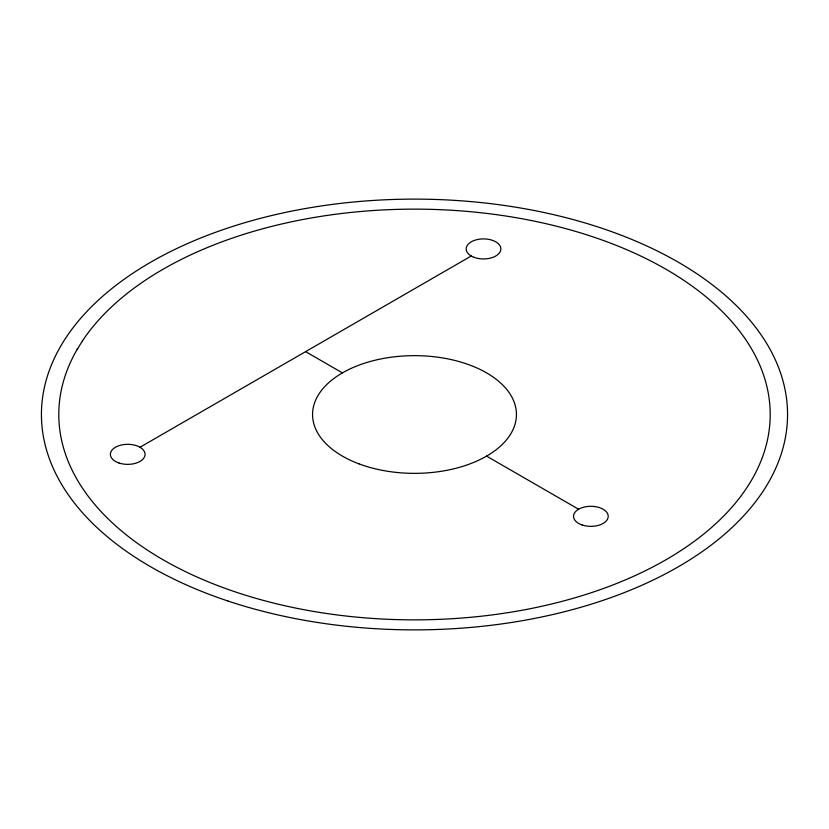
<?xml version="1.0" encoding="UTF-8"?>
<svg xmlns="http://www.w3.org/2000/svg" width="829" height="829" viewBox="0 0 829 829"><rect width="100%" height="100%" fill="white"/><g stroke="black" fill="none" stroke-linecap="round" stroke-linejoin="round"><path stroke-width="1.24" d="M77.066 349.04L77.636 348.719M139.977 447.266L471.245 256.006M305.611 351.631L342.418 372.884M486.582 456.116L578.601 509.244M82.423 340.906L76.206 351.04A355.703 205.364 0 0 0 482.374 616.092A355.703 205.364 0 0 0 686.982 282.492A355.703 205.364 0 0 0 82.423 340.906M227.975 601.025A373.05 215.374 0 0 0 787.55 414.5A373.05 215.374 0 0 0 227.975 227.975A373.05 215.374 0 0 0 227.975 601.025M474.064 257.322A17.347 10.021 0 0 0 500.84 249.446A17.347 10.021 0 0 0 475.639 239.995A17.347 10.021 0 0 0 474.064 257.322M358.978 463.857A101.936 58.849 0 0 0 516.301 417.578A101.936 58.849 0 0 0 368.221 362.066A101.936 58.849 0 0 0 358.978 463.857M582.196 525.006A17.347 10.021 0 0 0 608.217 516.322A17.347 10.021 0 0 0 582.196 507.649A17.347 10.021 0 0 0 582.196 525.006M119.034 463.017A17.347 10.021 0 0 0 145.065 454.344A17.347 10.021 0 0 0 119.034 445.67A17.347 10.021 0 0 0 119.034 463.017"/></g></svg>
